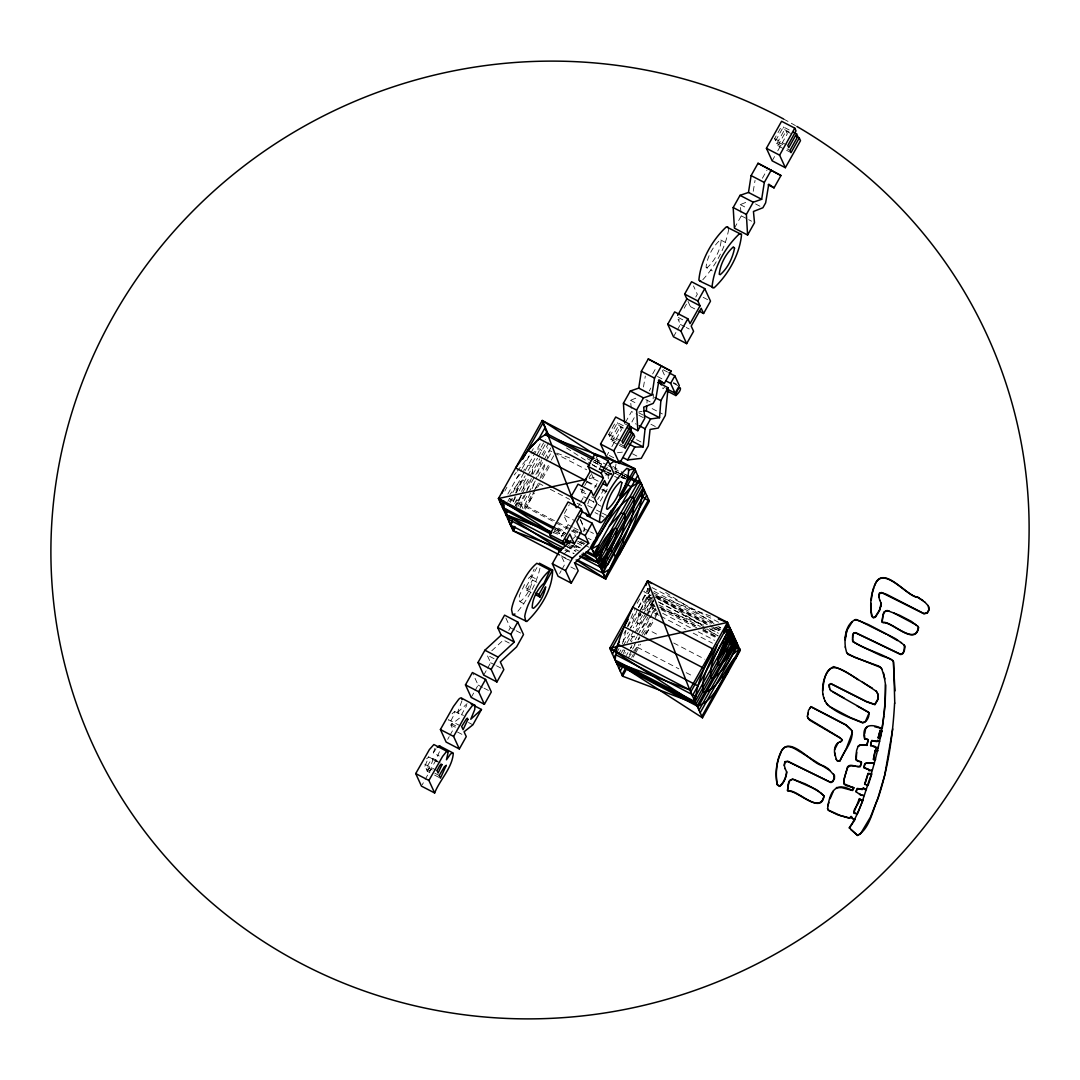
<?xml version="1.0" encoding="UTF-8"?>
<svg xmlns="http://www.w3.org/2000/svg" width="1080" height="1080" viewBox="0 0 1080 1080"><rect width="100%" height="100%" fill="white"/><g stroke="black" fill="none" stroke-linecap="round" stroke-linejoin="round"><path stroke-width="0.75" stroke-dasharray="5 3.75" d="M427.248 771.282C434.484 760.698 435.065 751.248 426.033 768.636L427.248 771.282L433.107 774.333M616.019 463.901L615.249 469.355M728.69 229.284C725.409 248.09 715.405 266.139 702.5 280.058M536.882 582.296L532.494 580.014C531.05 588.019 526.743 596.295 520.371 601.452L518.792 599.738L519.548 595.175L525.636 582.255M646.947 403.07L647.19 399.978M653.103 398.817L653.589 393.93M532.427 474.08L532.589 467.006L531.144 465.129L528.08 465.345L523.598 470.381M643.477 386.978L645.313 376.083M753.233 191.309L755.055 180.414M539.946 568.269C536.18 584.618 527.486 599.899 516.753 612.644M541.418 460.094L536.355 478.4M523.517 488.754L524.691 481.1L522.869 479.885L517.725 483.813L509.936 494.532M608.297 478.629L608.094 474.62L605.651 475.97M461.93 700.92L457.569 712.382L463.428 715.433M622.512 643.775L626.265 629.411M639.144 613.535L637.322 620.609L637.686 623.808L634.649 629.221M718.565 622.229L650.255 586.656L647.014 598.779L652.941 601.87M546.494 460.958L549.383 450.374L552.366 451.926M531.306 478.535L525.947 493.263M434.943 748.238L433.269 752.949L439.128 756M651.524 614.871L654.79 607.527M655.142 606.582L649.202 603.558L651.375 597.335M636.998 610.295L630.531 628.182L639.481 612.225M587.736 503.928L589.545 498.974M540.121 478.359L545.913 462.537M439.439 751.721L434.862 762.075L422.253 784.701M521.073 495.41L515.322 505.656L519.413 499.973L513.054 501.849L520.938 481.356L514.445 492.939M515.781 507.762L521.762 494.195M656.775 610.24L650.849 607.149L654.386 598.428L646.933 615.249M532.211 488.565L535.41 480.735L529.538 491.184M640.643 609.431L651.051 588.384M627.548 626.346L634.595 609.485M657.329 613.076L655.533 617.369L657.855 613.224M519.926 506.425L525.271 494.721M528.323 578.421L530.874 576.248L534.195 569.052M530.388 493.047L523.071 508.788L521.546 505.44M534.816 490.374L526.973 506.358L577.679 532.764M535.532 488.916L538.38 483.098L542.862 485.433M638.483 607.351L648.162 588.249L643.734 591.624L651.145 595.471M604.193 488.997L597.672 499.487M594.608 487.944L597.875 481.869M607.257 489.159L598.239 504.671L601.115 506.25M504.806 491.036L506.912 487.269M507.87 494.019L521.532 469.651M522.315 468.261L534.074 447.296M507.87 501.39L509.504 498.461M512.798 492.601L524.097 472.446M524.894 471.029L540.837 442.584M509.571 501.633L511.191 498.744M510.165 502.524L512.447 498.461M515.498 493.034L525.123 475.862M528.134 470.502L536.058 456.368M536.882 454.91L545.454 439.601M513.054 501.849L516.145 496.314M519.25 490.779L527.054 476.874M527.85 475.47L537.53 458.204M538.353 456.732L545.508 443.961M514.674 503.564L518.454 496.814M521.519 491.36L529.578 476.969M530.415 475.497L539.757 458.851M548.735 442.841L542.038 454.761L541.647 450.86L540.162 449.064L538.096 448.956L531.765 453.857M522.558 492.764L530.591 478.44M532.98 474.174L541.674 458.69M543.2 455.963L547.789 447.768M517.955 506.425L524.043 495.558M527.094 490.118L535.046 475.956M535.842 474.512L550.746 447.944M519.966 508.248L527.945 494.046M537.786 476.496L545.697 462.375M548.033 458.231L551.867 451.386M524.286 508.248L533.007 492.683M533.777 491.319L538.38 483.098M541.606 477.36L550.463 461.565M551.273 460.134L555.296 452.952M525.42 509.112L534.33 493.236M537.611 487.39L541.701 480.101M542.511 478.643L550.692 464.049M553.433 532.98L556.659 527.229L561.155 537.057L568.08 524.705L563.585 514.89L575.303 520.992M564.394 513.432L569.322 504.657M617.031 440.357L609.701 436.55L608.729 434.403L616.127 421.2M782.905 144.626L775.575 140.805L774.603 138.672L781.178 126.927M609.701 436.55L617.49 422.671L624.807 426.479M775.575 140.805L783.365 126.927L790.682 130.748M432.23 769.973L424.899 766.166L428.787 756.999L426.64 758.781M455.76 725.855L449.901 722.803L454.154 714.447L454.667 711.464L451.697 714.137M531.185 592.461L526.797 590.166L525.663 587.682L536.963 567.527M588.182 499.001L583.781 496.706L581.391 491.495L590.612 475.052M684.167 308.259L686.462 304.155M617.841 444.555L611.969 441.504L610.943 439.263L618.732 425.385L617.49 422.671M791.033 152.631L777.843 145.76L776.817 143.519L784.607 129.654L783.365 126.927M526.797 590.166L532.494 580.014M611.969 441.504L620.204 426.83L623.133 428.355M777.843 145.76L786.078 131.085L790.479 133.38M447.687 739.341L449.226 736.601M449.995 735.224L453.074 729.729L450.873 724.923L459.689 717.943L466.736 705.389M471.204 697.424L474.282 691.942M475.052 690.566L478.13 685.071L473.026 673.933M483.719 675.095L486.796 669.6M487.566 668.237L490.644 662.742L487.134 655.074L494.464 658.881M508.775 630.437L510.314 627.683L504.576 615.155M577.625 507.681L579.933 503.564M580.702 502.187L583.781 496.706M598.158 481.181L593.77 478.899L595.31 476.159M599.157 469.3L600.696 466.546L595.593 455.409M606.299 456.57L608.688 452.304M611.874 446.607L621.446 429.543L620.204 426.83M625.414 422.469L631.557 411.534L637.416 414.585M652.644 373.937L656.492 367.079M673.475 336.785L676.553 331.304M677.322 329.926L680.4 324.432L678.011 319.221L682.412 321.516M694.791 308.921L690.39 306.625L691.929 303.885M695.777 297.027L697.316 294.287L693.495 285.93M734.4 228.163L741.299 215.851L740.259 204.606L748.359 201.407M762.386 178.254L767.003 170.033M772.16 160.826L774.562 156.56M777.749 150.876L787.32 133.812L786.078 131.085M634.244 417.704L631.894 421.902L636.296 424.197M649.283 390.906L650.875 388.044M559.615 573.52L561.155 570.78M561.924 569.417L565.002 563.922L561.492 556.24L568.823 560.061M583.133 531.603L584.672 528.863L578.934 516.335M637.16 603.356L640.44 597.483M623.97 633.514L625.509 630.788M627.926 626.468L636.174 611.766M638.591 607.446L650.255 586.656M616.639 652.941L619.043 648.662M623.052 641.52L628.29 632.192M640.238 610.875L649.404 594.527L647.96 599.954L642.222 610.173M641.412 611.631L638.132 617.476L641.061 613.94L633.339 627.696M618.557 654.075L620.838 649.985M623.147 645.881L630.167 633.38L630.855 635.985L632.61 636.849L634.621 636.08L631.355 641.912M643.451 609.687L652.212 594.081M621.5 652.685L623.025 649.957L626.441 650.673L624.929 653.373M626.94 642.978L633.893 630.572M654.048 594.932L643.329 613.899M623.255 653.535L624.699 650.97M630.234 641.088L634.176 634.055M634.959 632.651L646.34 612.374M652.604 601.196L647.069 611.064L648.162 605.408L642.074 612.725M637.092 631.692L652.563 604.098M647.271 615.384L654.048 603.95L650.849 607.149M626.4 655.452L627.993 652.617M631.989 645.476L630.369 648.365L635.499 643.383M635.229 639.698L636.849 636.808M637.673 635.364L647.987 616.95M654.48 605.381L650.498 612.481L649.944 611.267M629.397 654.79L631.8 650.525M632.596 649.094L635 644.827M638.037 639.387L639.495 636.808M641.668 632.934L651.564 615.276M659.138 615.411L653.225 612.333L655.641 608.013M631.665 657.396L633.299 654.494M634.109 653.036L638.861 644.571M644.166 635.121L652.414 620.406M654.899 615.992L657.315 611.672M633.204 657.167L634.811 654.291M635.62 652.86L640.454 644.247M646.083 634.203L653.184 621.54M642.519 615.317L637.686 623.808L641.129 622.499L646.353 616.545M433.269 752.949L436.158 748.615M628.047 657.882L639.077 644.571M645.935 633.893L648.5 629.897L658.868 635.283M650.673 616.14L640.102 631.031M642.398 634.54L652.212 619.961M604.422 471.19L607.338 467.235M638.172 639.954L639.86 637.781M514.229 474.984L516.24 472.433M517.239 471.15L529.294 455.827M664.605 387.099L663.039 388.787L662.634 387.923M649.202 603.558L654.021 598.063M516.888 477.94L522.477 471.65M650.875 594.837L647.014 598.779L645.422 595.283M573.197 538.488L575.519 536.342L572.711 530.213M563.814 554.094L573.102 545.508M491.778 650.781L503.388 640.035L509.247 643.086M457.569 712.382L467.1 703.688M653.225 612.333L655.83 610.335M631.26 408.321L630.504 400.275L637.254 397.615M589.275 478.615L597.375 476.847M605.489 475.065L618.462 472.217M638.888 411.885L641.871 411.467M617.436 452.736L623.511 452.021M706.442 267.813L707.049 267.8C714.555 261.009 720.306 250.56 721.17 240.449L720.158 240.003C712.584 246.794 707.036 257.31 706.05 267.394L712.314 270.864M611.955 473.89L596.201 467.978M621.418 477.428L624.564 478.615M552.987 532.399L562.194 535.869M584.01 544.063L579.852 542.511L583.862 544.604M564.881 550.246L573.98 553.676M656.762 595.823L710.6 616.073M661.824 609.282L703.647 625.023M711.45 627.952L719.24 630.882L713.327 627.845M556.835 453.114L574.155 459.648M602.411 470.327L611.618 473.796M620.825 477.279L625.428 479.021M661.082 609.62L696.735 627.79M702.675 630.815L716.04 637.632M618.003 472.77L615.019 471.204L618.03 472.716M784.607 129.654L790.466 132.705M774.603 138.672L786.321 144.774M776.817 143.519L781.218 145.814M787.077 148.864L790.007 150.39M755.568 203.931L762.899 207.751M740.259 204.606L746.118 207.657M741.299 215.851L747.171 218.903M748.629 219.672L751.559 221.198M720.765 240.003L728.096 243.824M703.175 297.338L710.505 301.144M678.348 317.507L684.207 320.558M680.4 324.432L684.801 326.727M686.259 327.497L689.188 329.022M663.12 369.738L667.521 372.033M673.488 382.617L676.418 384.143M673.299 383.238L679.158 386.289M657.45 376.488L663.309 379.539M645.813 399.6L653.144 403.421M652.131 408.591L662.378 413.937M630.504 400.275L637.835 404.096M638.861 412.857L643.262 415.139M638.888 415.341L643.275 417.636M650.93 424.238L655.317 426.533M624.281 423.549L628.682 425.831M618.732 425.385L623.133 427.68M636.579 439.682L640.98 441.976M608.729 434.403L621.918 441.275M610.943 439.263L618.273 443.084M619.745 443.839L624.132 446.135M619.299 445.325L625.158 448.376M632.475 453.762L636.863 456.057M609.323 455.463L613.805 457.799M595.526 459.027L606.514 464.738M608 465.521L612.481 467.856M613.967 468.626L622.283 472.959M623.552 473.62L626.724 475.268L621.176 471.677M594.486 460.323L601.938 464.211M615.37 471.204L618.354 472.757M619.839 473.526L625.806 476.631M594.189 460.256L601.641 464.144M615.074 471.137L621.027 474.242M622.526 475.011L626.994 477.346M593.851 462.024L610.268 470.57M622.188 476.78L625.172 478.332M600.696 466.546L605.083 468.842M606.555 469.598L612.414 472.662M592.259 464.697L613.13 475.578M614.628 476.348L620.595 479.452M604.543 472.824L610.511 475.929M553.865 452.709L586.683 469.787M587.615 481.572L596.565 486.23M602.532 489.335L607.014 491.657M586.764 481.923L595.715 486.581M601.682 489.699L606.15 492.021M580.257 489.011L587.588 492.831M581.391 491.495L585.792 493.776M591.651 496.827L594.581 498.353M589.639 499.757L594.04 502.052M587.777 505.548L595.026 509.315M596.484 510.071L600.831 512.339M602.276 513.095L606.623 515.349M550.314 489.321L569.714 499.406M577.165 503.294L583.133 506.399M595.067 512.609L598.05 514.161M599.535 514.944L604.017 517.266M584.672 528.863L589.059 531.158M590.531 531.913L593.46 533.439M568.08 524.705L572.468 527M573.939 527.756L581.269 531.576M573.467 529.443L577.868 531.725M588.114 538.205L591.098 539.757M509.207 498.488L577.827 534.222M558.117 527.999L565.448 531.819M555.646 527.958L566.082 533.385M556.619 528.808L565.569 533.466M580.487 541.242L584.969 543.564M577.746 541.215L583.605 544.266M554.58 529.349L564.989 534.762M585.198 545.292L589.221 547.385M554.945 531.387L563.895 536.058M577.314 543.038L581.796 545.373M576.045 545.616L580.406 547.884M575.046 545.508L579.514 547.844M572.576 545.346L579.852 549.139M568.013 545.427L578.462 550.868M654.075 591.341L714.785 622.944M567 546.52L575.951 551.178M566.406 546.507L575.356 551.178M653.009 592.65L712.017 623.389M717.876 626.427L720.805 627.952L718.078 626.198M655.452 595.553L710.235 624.065M716.162 627.156L720.603 629.465M565.151 548.856L574.02 553.473M656.046 596.565L709.344 624.308M715.271 627.399L721.184 630.477M654.98 596.97L709.034 625.118M710.505 625.887L719.402 630.518M657.058 598.563L707.4 624.767M658.327 601.87L703.431 625.361M710.694 629.14L717.943 632.921M648.743 597.024L651.699 598.563M659.111 602.411L702.041 624.767M709.452 628.628L718.335 633.245M658.868 604.949L700.312 626.535M701.798 627.305L718.078 635.783M659.961 607.041L696.978 626.306M702.904 629.397L716.229 636.336M560.979 555.674L569.916 560.331M659.732 607.351L695.979 626.225M703.431 630.113L716.864 637.106M662.688 613.319L690.822 627.966M698.22 631.813L714.514 640.305M570.861 566.973L575.262 569.268M660.623 616.181L685.787 629.289M693.198 633.137L712.436 643.167M673.677 642.992L704.768 659.192M530.874 576.248L538.205 580.068M525.663 587.682L531.522 590.733M637.362 647.244L678.821 668.817M686.219 672.678L693.63 676.526M519.561 601.466L525.42 604.517M510.314 627.683L514.715 629.977M516.173 630.747L522.032 633.798M490.644 662.742L495.045 665.037M496.517 665.793L500.904 668.088M478.13 685.071L482.517 687.366M483.989 688.122L488.389 690.417M454.667 711.464L461.997 715.284M468.49 722.52L472.878 724.815M460.202 725.787L448.47 719.685L449.901 722.803M450.873 724.923L456.732 727.974M457.475 732.024L463.334 735.075M432.689 758.322L437.089 760.604M428.504 756.797L440.221 762.899M433.04 759.659L437.44 761.953M436.968 770.58L423.779 763.709L424.899 766.166M426.033 768.636L433.364 772.457M434.835 773.226L439.223 775.508M434.579 775.102L440.438 778.154M587.237 458.622L591.651 460.931M593.123 461.7L604.908 467.856M606.393 468.626L613.75 472.473M615.236 473.243L619.65 475.551M621.121 476.321L628.493 480.168M603.504 471.839L592.501 464.751M604.894 472.73L610.443 476.294M665.644 592.448L716.702 625.32M656.681 596.524L705.456 627.926M706.847 628.817L717.917 635.945M570.793 545.103L577.679 549.531M566.487 447.971L591.125 463.86M612.86 466.29L619.785 470.772M593.784 502.43L593.217 501.188M688 301.415L690.39 306.625M662.31 370.386L665.51 377.406M591.381 473.688L593.77 478.899M642.573 600.345L643.532 602.424M518.643 501.876L519.48 503.699M580.784 520.412L584.969 531.225M783.635 119.03A491.792 476.132 -24.6 0 1 795.434 125.604M601.614 464.184L595.647 461.093L601.614 464.198M626.994 477.36L619.529 473.486L626.954 477.441"/><path stroke-width="1.5" d="M918.446 627.224C915.287 646.623 891.513 620.906 883.049 622.377L881.968 621.824L883.062 614.29L884.155 611.833L887.099 610.484L899.586 615.263L911.452 621.446L917.987 626.562M856.022 759.105L858.289 761.319L861.165 761.711L861.638 763.02M855.941 758.309L856.589 750.546L858.195 746.051L860.22 744.755L866.795 745.065L868.253 739.638L865.013 739.03M894.767 703.296L893.633 661.918M881.24 728.325L882.279 728.123L883.872 715.918M878.256 696.06L877.743 699.273L874.76 704.363L866.484 701.5L830.898 683.546L829.103 684.639L829.966 689.567M853.618 787.563L851.837 790.236C834.786 781.002 829.44 792.923 827.631 808.758M845.249 639.887L846.801 630.572L852.336 621.662M928.895 606.865L928.8 609.822L927.18 612.698L923.886 613.508L886.734 594.405L881.402 592.529L879.417 593.123L878.729 596.619L879.809 600.372M864.513 734.886L864.729 738.99M852.701 640.116L852.647 641.304C865.067 649.485 880.403 652.901 892.661 660.569M843.926 782.055L844.034 779.99M885.222 702.513L885.587 685.085L883.615 673.096M871.02 603.423L870.899 610.079L872.168 616.586M884.101 714.299L885.033 704.133M894.618 702.945C892.809 735.264 888.341 767.894 877.946 798.66C872.289 810.959 869.818 828.468 857.574 835.529L849.217 827.739C860.787 812.052 864.716 791.87 871.574 773.766L868.037 773.375L864.621 784.161L868.077 785.443L871.736 774.117L868.199 773.726L864.783 784.499M657.828 382.414L668.088 387.761L660.865 400.626L659.543 417.704L646.353 410.832L646.704 406.175M822.663 690.66C825.674 658.017 837.311 665.739 858.074 679.712M695.129 701.73C696.587 682.992 705.226 665.793 712.706 648.864L632.759 607.244C625.28 624.159 616.639 641.371 615.168 660.096L695.129 701.73L732.956 634.284L728.905 632.178M668.088 387.761L665.321 415.463L658.26 428.058L650.066 429.449L648.311 445.797L641.264 458.352L627.588 459.972L623.187 457.677M807.476 716.432L808.488 710.316L810.932 706.59L846.018 724.856L851.337 730.026M630.842 431.798L631.368 426.857M628.965 444.015L634.824 447.066L643.154 446.918L645.084 428.774L650.579 418.959L659.543 417.704M852.579 638.429L852.795 635.783A3.631 3.51 -24.6 0 1 854.118 633.177L855.819 633.002L900.801 654.601L902.866 653.643L904.19 651.294L905.053 646.92L903.933 644.801L904.622 645.827M624.551 422.253L623.43 403.232L630.288 391.027L638.726 388.112L641.358 371.277L648.27 358.965L671.22 371.196L664.295 383.549L658.436 380.498M629.046 426.127L637.835 430.704L636.62 410.103L643.477 397.899L651.915 394.983L654.548 378.135L661.46 365.823M774.036 187.866L768.771 184.167L765.639 202.851L762.899 207.751L753.449 211.478L754.502 222.723L747.59 235.035L734.4 228.163L733.185 207.562L740.029 195.359L748.481 192.443L751.113 175.595L758.025 163.283L780.962 175.527L774.036 187.866L768.177 184.815M747.59 235.035L746.375 214.434L753.219 202.216L761.67 199.3L764.303 182.466L771.215 170.154M871.196 600.332L872.114 594.459M873.504 759.645L875.138 751.046M786.618 771.768C786.065 777.033 783.851 782.825 779.571 786.051L777.776 785.309M881.159 603.207L879.444 610.362M880.889 606.191L881.321 603.558L879.647 600.021M892.728 728.933L884.723 775.211L877.932 798.053L870.44 817.155L860.463 833.855L857.426 835.178L850.73 829.44M871.277 773.807C879.822 744.943 885.87 715.028 885.425 684.734M864.756 733.523L865.62 728.743L867.51 726.529M784.35 765.518L785.038 762.021L787.914 761.576L830.925 782.595L832.802 781.596L834.422 778.721L834.516 775.764L828.239 768.69L823.176 765.625C813.348 765.774 791.222 735.48 781.731 750.33C776.264 760.644 775.13 773.01 777.087 784.404L779.733 786.389C784.013 783.176 786.226 777.384 786.78 772.106L785.12 768.568M878.89 596.957L879.579 593.46L882.441 593.028L924.035 613.845L927.342 613.049L928.949 610.16L928.192 605.57M845.33 637.524L846.801 630.572M860.652 794.975L864.067 795.623M834.597 749.696L837.932 743.175M807.624 714.96L808.015 713.218M503.915 507.074L503.401 509.342L550.382 533.804M596.646 554.094L595.876 557.483L585.684 552.177M881.888 731.052L880.187 738.342L878.175 737.856L880.106 730.242L881.888 731.052L880.119 730.85L878.175 737.856M871.303 742.46L870.588 745.511M880.767 606.433L879.498 610.645L875.34 617.274L873.369 617.827L871.628 615.856C869.657 604.463 870.804 592.096 876.258 581.783C885.749 566.933 907.889 597.226 917.703 597.078L924.669 602.087M864.432 765.221L864.067 767.88L868.982 769.784L868.914 770.675L871.722 770.445M864.378 766.436L864.473 764.64C865.445 761.873 871.547 762.966 873.356 763.425L874.247 763.601M844.358 778.693L845.005 776.101M845.343 774.792L847.746 767.164L850.716 765.747L855.819 766.179M788.387 784.337L789.777 780.732M860.49 766.301L861.314 761.953M788.441 784.539L787.442 790.371L788.508 790.925C797.27 789.21 819.234 814.55 823.905 796.662M725.368 636.917L726.962 640.413L730.202 628.277L725.841 626.009M827.888 805.802L828.846 802.359M512.258 519.399L510.638 525.137L512.514 529.227L514.08 526.446M648.581 499.662L604.989 577.382L603.113 573.278L606.366 561.816L600.305 567.162L579.879 556.524M872.343 593.001L873.815 587.844M725.139 628.344L728.109 629.883C722.155 645.084 708.588 660.488 710.802 677.619L712.557 678.483C724.559 670.545 732.888 656.478 736.83 642.749L733.914 641.237M561.141 550.274L505.845 514.674L507.37 510.057M864.189 766.678L863.905 767.529L868.82 769.446L868.752 770.324L872.087 770.378M502.079 493.169L503.132 490.185M587.682 551.664L594.945 555.457L598.698 545.09L591.894 548.775L595.08 539.825M645.935 585.441L647.582 580.811L727.529 622.445L740.313 650.363L702.486 717.809L616.14 662.216L689.702 689.877L702.486 717.809M504.09 502.862L502.483 507.303L551.421 532.791M563.679 548.087L507.83 519.008L509.018 515.889M868.253 739.638L866.957 745.403L864.904 744.971M559.481 554.904L513.243 530.833L514.931 526.567M574.398 562.667L605.718 578.975C614.979 552.542 634.54 527.945 634.122 499.001L632.624 497.205L630.572 497.111C616.815 506.547 607.811 521.316 599.387 535.41M601.115 568.904L614.223 542.336L617.153 529.254L615.33 528.039C605.583 534.492 600.818 545.751 594.945 555.457L602.046 549.788L613.413 529.497L605.515 549.99L611.888 548.114L602.681 560.925M732.132 637.146L734.927 638.604L730.796 648.783L736.83 642.749L699.003 710.181M726.962 640.413L732.956 634.284L729.405 644.45L734.927 638.604L726.3 658.165L727.637 647.622L718.078 659.111L727.907 641.574L730.998 630.005C725.341 641.115 717.241 652.59 717.633 665.429C727.569 662.027 730.647 649.256 736.263 641.52M717.107 644.99C712.571 660.042 700.623 675.189 702.972 691.578L704.646 692.591C719.51 687.15 725.166 668.804 734.846 657.612M862.974 800.321L857.264 813.983L853.673 813.132L859.383 798.552L860.936 800.348L862.974 800.321L859.828 799.308M735.48 658.989L739.678 648.986L734.413 646.245M830.101 798.755L833.396 791.046M857.142 789.318L856.103 791.788L860.436 794.866M577.922 560.169L603.113 573.278C611.51 554.702 625.199 536.193 625.063 515.16L623.619 513.27L620.555 513.5L609.363 526.095M539.393 563.207L552.582 570.065C552.704 589.126 540.297 608.837 526.824 621.527L512.568 614.547L511.556 609.62A27.918 5.589 -62.5 0 1 514.944 598.104C520.803 585.846 526.163 572.184 536.841 563.288L550.031 570.159L544.063 583.119C537.435 589.194 532.264 598.644 532.211 607.743L533.561 608.31C539.933 603.167 544.239 594.891 545.683 586.872L539.987 597.038L535.586 594.743M619.434 554.513C629.681 533.371 641.466 511.515 643.073 487.647L599.481 565.367M781.218 752.018C776.331 762.035 775.359 773.847 777.249 784.741L777.64 785.133M874.436 586.157C882.198 563.045 906.525 596.579 917.865 597.415L922.941 600.494M512.177 522.315L510.638 525.137L560.466 551.07M508.639 520.763L509.99 518.332M561.843 549.113L513.243 530.833L498.461 498.528L542.214 420.512L604.854 453.127M522.747 459.041L543.145 422.658M501.552 505.278L503.888 501.107M538.096 440.127L545.238 427.397M503.82 504.913L502.483 507.303L504.171 505.953M547.047 431.514L545.265 434.7L538.92 438.656L527.958 450.509L515.606 467.964L571.833 497.245M504.725 512.231L506.291 509.45M565.515 545.738L505.845 514.674L507.452 511.826M507.83 519.008L509.328 516.348M513.243 530.833L514.701 528.228M415.719 773.577L429.394 749.574L433.877 744.538L448.2 751.99L446.459 759.807L450.468 754.11L452.561 752.733L453.29 753.287C452.304 767.961 439.803 779.787 434.646 792.976L421.457 786.118L415.719 773.577L428.909 780.449L434.646 792.976M481.478 709.479L472.878 724.815L464.063 731.795L466.263 736.601L459.338 748.953L446.148 742.082L440.411 729.54L453.425 706.496L458.771 699.233A16.821 3.362 -62.5 0 1 461.336 697.99L474.957 705.348L474.741 709.587L470.759 719.253L481.478 709.479L471.231 704.133M465.467 684.882L472.392 672.543L485.582 679.414L491.319 691.942L484.394 704.295L471.204 697.424L465.467 684.882L478.656 691.754L484.394 704.295M496.908 681.966L483.719 675.095L477.981 662.553L484.907 650.214L501.161 635.175L514.35 642.033L498.096 657.086L491.171 669.425L496.908 681.966L503.834 669.614L500.324 661.932L516.577 646.907L523.503 634.554L517.765 622.026L504.576 615.155L497.651 627.507L501.161 635.175M574.344 543.915L569.849 534.101L564.206 544.158L551.016 537.287L549.774 534.573L568.067 501.944L581.256 508.815L582.512 511.529L576.774 521.748L581.269 531.576L574.344 543.915L565.542 539.339M576.221 507.654L571.118 496.517L578.043 484.164L591.233 491.036L593.447 495.882L603.437 478.076L601.223 473.229L588.033 466.358L594.958 454.019L608.148 460.89L613.886 473.418L606.96 485.771L602.559 483.476M630.464 432.162L633.393 433.688L634.635 436.415L619.488 463.442L606.299 456.57L600.548 444.029L615.708 417.015L628.898 423.873L630.139 426.6L621.918 441.275L622.89 443.408L630.68 429.53L627.75 428.004M703.579 313.497L701.19 308.286L691.2 326.093L693.59 331.304L686.664 343.656L673.475 336.785L667.737 324.257L674.663 311.904L687.852 318.776L690.066 323.609L700.056 305.802L697.842 300.969L684.653 294.098L691.578 281.745L704.768 288.617L710.505 301.144L703.579 313.497L699.178 311.216M796.338 136.431L799.268 137.957L800.51 140.67L785.363 167.697L772.16 160.826L766.422 148.298L781.583 121.271L794.772 128.142L796.014 130.856L787.793 145.53L788.764 147.677L796.554 133.799L793.625 132.273M581.796 486.27L590.247 471.204L588.033 466.358M677.646 315.374L686.867 298.931L684.653 294.098M428.909 780.449L442.584 756.446L446.229 751.883L447.728 751.437M459.338 748.953L453.6 736.412L466.614 713.367L471.96 706.091A16.821 3.362 -62.5 0 1 474.525 704.849M478.656 691.754L485.582 679.414M514.35 642.033L510.84 634.365L517.765 622.026M564.206 544.158L562.964 541.431L581.256 508.815M606.96 485.771L604.571 480.546L594.581 498.353L596.97 503.577L590.045 515.916L584.307 503.388L591.233 491.036M601.223 473.229L608.148 460.89M619.488 463.442L613.737 450.9L628.898 423.873M686.664 343.656L680.927 331.115L687.852 318.776M697.842 300.969L704.768 288.617M785.363 167.697L779.612 155.169L794.772 128.142M578.934 516.335L592.124 523.192L597.861 535.734L590.936 548.073L574.682 563.112L578.192 570.793L571.266 583.133L558.077 576.274L552.339 563.733L559.264 551.394L570.875 540.648M539.987 597.038L538.852 594.554L552.582 570.065M633.393 433.688L625.158 448.376L624.132 446.135L631.922 432.257L630.68 429.53M799.268 137.957L791.033 152.631L790.007 150.39L797.796 136.512L796.554 133.799M637.835 430.704L644.746 418.392L643.707 407.147L653.144 403.421L655.898 398.52L659.016 379.836L664.295 383.549M571.266 583.133L565.529 570.605L572.454 558.252L588.708 543.213L585.198 535.545L579.326 532.494M585.198 535.545L592.124 523.192M627.588 459.972L634.824 447.066M674.851 375.854L679.347 385.668L675.135 393.188L670.639 383.36L674.851 375.854L668.993 372.803M594.054 541.107L590.922 546.669L605.718 578.975L649.31 501.255L640.818 482.598L627.399 475.619M611.293 510.354L595.606 538.326L596.565 540.432M619.367 495.976L634.676 468.666L619.772 460.904M591.894 548.775L635.62 470.799M594.027 553.433L637.713 475.538M639.522 479.669L595.876 557.483L601.884 552.029L598.32 562.829L580.055 555.957M597.2 560.371L640.818 482.598L637.74 482.855L631.179 487.026L620.433 498.65L608.067 516.105M643.896 489.443L600.305 567.162L604.165 557.024L598.32 562.829L581.918 554.283M645.273 492.44L601.682 570.159L603.153 573.453M607.73 564.8L646.637 495.437M729.986 633.865L733.928 636.404L696.101 703.85L622.539 676.188L609.755 648.257L647.582 580.811L651.753 583.497M610.754 650.43L628.155 619.394M612.428 654.102L619.367 641.709M614.034 657.599L615.668 654.683L695.615 696.317M728.447 671.517C719.456 683.249 712.678 701.919 697.1 706.037L617.288 664.16M619.043 668.561L620.595 665.807M620.231 671.139L622.485 667.116M621.905 674.798L625.968 667.548M622.539 676.188L626.764 668.642M692.375 695.723L730.202 628.277L723.681 633.245L727.529 622.445L609.755 648.257L689.702 689.877L727.529 622.445L718.295 618.962M690.701 692.064L728.528 624.618M693.981 699.233L731.808 631.787M697.1 706.037L734.927 638.604M697.815 707.589L735.642 640.157M700.178 712.773L738.005 645.327M701.851 716.432L739.678 648.986L733.172 653.954M809.825 708.575L811.08 706.941L846.167 725.207L850.581 729.122M879.35 610.308L875.178 616.923L873.207 617.49L872.303 616.748M856.67 752.315L856.17 760.347L861.314 762.048M867.713 739.368L864.567 738.653C861.638 725.895 869.549 723.222 879.782 727.61L880.146 728.177M877.946 740.529L879.66 741.312L877.757 740.3L876.92 741.285L871.898 740.529L871.303 741.568L870.683 745.794L875.583 746.955M871.466 741.92L871.898 740.529M860.99 764.303C859.559 770.351 851.148 762.183 847.584 766.827L843.872 779.652L844.141 784.107L845.964 785.565L853.659 787.63M865.269 763.344L864.621 764.977M852.889 790.007L853.767 788.198M875.246 751.1L875.894 750.276M859.545 798.889C859.99 804.546 848.651 812.606 857.115 813.632M874.247 759.766L875.664 759.28M781.88 750.681C785.687 742.419 795.11 748.724 800.077 751.964M866.255 789.251L863.582 788.198L862.38 789.548L857.439 788.805M620.433 498.65L631.395 486.81L625.428 483.705M849.38 828.09L855.023 819.545L853.538 819.153A4.117 3.996 -24.6 0 1 852.12 818.114L851.567 816.764L849.677 818.303L837.662 814.806L828.374 810.351L827.483 808.407M858.357 746.388L860.368 745.092L863.393 745.011M437.279 747.239L439.371 745.862L452.561 752.733M610.011 464.198L613.683 461.471L615.681 462.254M550.031 570.159C539.352 579.056 533.993 592.704 528.134 604.962A27.918 5.589 -62.5 0 0 524.745 616.477L525.758 621.405M875.759 747.738L878.242 747.374M876.407 747.738L878.391 747.725M860.193 766.827L857.007 766.409M872.735 745.983L874.206 746.712M603.113 573.278L609.66 569.038M880.254 728.271L882.279 728.123M886.059 610.983L884.304 612.185L882.927 615.789L882.13 622.161L883.211 622.728C891.662 621.257 915.449 646.974 918.608 627.561L917.825 626.225M790.479 780.152L792.72 779.382M515.025 614.02L512.568 614.547M866.268 763.277L874.085 763.25M874.044 746.361L875.421 746.617L875.907 748.089M839.876 742.298L842.346 740.354L840.226 737.829L808.178 718.565M854.307 620.258L856.062 619.799L860.018 621.121L886.491 634.284M836.406 787.563L841.752 787.617L852.606 790.533M551.678 532.791L498.461 498.528L586.035 479.331M628.196 470.084L634.676 468.666L642.128 485.582M861.408 795.393L862.907 795.285M643.37 411.251L646.353 410.832M877.918 740.651L877.082 741.623L872.046 740.866M617.153 664.416L618.813 664.281M699.664 281.029L714.069 287.847C728.42 274.401 739.814 254.232 741.542 234.509L726.341 226.854C711.976 240.3 700.623 260.428 698.868 280.193L700.866 280.989M585.913 513.202L586.994 515.646L588.208 515.606M600.183 522.518L601.398 522.464C615.749 509.018 627.143 488.849 628.87 469.125L626.873 468.329C612.495 481.788 601.142 501.917 599.4 521.681L600.183 522.518L586.994 515.646M740.745 233.672L739.53 233.712C725.166 247.172 713.812 267.3 712.058 287.064L712.854 287.901M866.417 789.588C864.149 790.722 863.636 785.997 862.218 789.21L857.277 788.454L855.967 791.154L856.467 792.248M866.43 784.809L868.077 785.443M887.261 610.835L889.353 611.226M874.706 726.746L879.943 727.961M675.864 395.55C684.68 388.098 678.551 382.455 675.864 395.55L667.062 390.974M877.662 750.6L875.907 750.168M877.824 750.938L875.205 750.195L873.342 759.294L875.313 759.766M793.611 779.517L812.066 787.725M558.913 440.478L634.676 468.666M505.845 514.674L551.462 531.832M731.038 635.324L733.928 636.404L730.958 634.865M766.422 148.298L779.612 155.169M780.962 175.527L758.025 163.283M751.113 175.595L764.303 182.466M748.481 192.443L761.67 199.3M740.029 195.359L753.219 202.216M733.185 207.562L746.375 214.434M686.867 298.931L700.056 305.802M667.737 324.257L680.927 331.115M671.22 371.196L648.27 358.965M666.239 381.078L670.639 383.36M641.358 371.277L654.548 378.135M666.346 388.611L675.135 393.188M638.726 388.112L651.915 394.983M655.007 397.575L660.865 400.626M630.288 391.027L643.477 397.899M623.43 403.232L636.62 410.103M644.72 415.908L650.579 418.959M639.225 425.723L645.084 428.774M631.422 440.815L643.154 446.918M600.548 444.029L613.737 450.9M594.189 458.325L548.343 434.457L545.265 434.7L592.988 459.554M627.305 477.414L637.74 482.855M589.626 465.062L538.92 438.656L527.958 450.509L586.13 480.789M590.247 471.204L603.437 478.076M887.895 635.013L897.507 640.589M890.865 659.03L880.726 655.466L860.612 645.921L852.809 641.642L852.498 639.265M571.118 496.517L584.307 503.388M581.256 511.339L590.045 515.916M862.515 682.101L876.069 691.133M576.976 537.111L588.708 543.213M498.461 498.528L555.134 528.039M499.419 500.634L553.095 528.579M565.852 540.311L570.226 542.579M569.66 543.834L565.286 541.553L568.039 543.335M549.774 534.573L562.964 541.431M832.842 691.983L868.509 712.166M844.155 698.125L830.709 690.39M857.088 705.956L868.86 712.625M559.264 551.394L572.454 558.252M731.025 644.045L733.995 645.583M552.339 563.733L565.529 570.605M624.065 626.697L704.012 668.318M535.923 593.028L538.852 594.554M617.949 644.261L697.896 685.881M836.96 760.401L839.201 761.13L840.213 760.131L846.356 748.453L852.417 732.335M616.14 662.216L696.101 703.85L609.755 648.257M621.769 665.82L624.726 667.359M652.86 682.007L658.787 685.098M673.582 692.807L680.994 696.654M813.321 788.373L819.558 791.951M497.651 627.507L510.84 634.365M854.847 818.897L853.389 818.802A4.117 3.996 -24.6 0 1 851.958 817.776L851.121 816.359L849.514 817.952L840.267 815.508L828.225 810.014M484.907 650.214L498.096 657.086M477.981 662.553L491.171 669.425M440.411 729.54L453.6 736.412M901.085 642.721L895.806 638.861L868.293 624.537L855.9 619.448C845.654 623.538 844.115 637.578 845.411 647.271M801.252 752.571L830.142 770.648M829.494 706.496L849.974 717.377L862.637 722.561L865.377 721.535L869.063 713.084M872.289 688.122C859.383 681.089 847.53 671.274 833.598 666.603C824.404 671.463 821.826 684.437 822.839 694.197M640.98 495.909L649.31 501.255M735.44 647.231L740.313 650.363M583.187 553.082L598.32 562.829L641.912 485.109L640.818 482.598M576.139 559.94L605.718 578.975M574.817 504.968L542.214 420.512L597.605 456.408M628.142 476.186L632.273 478.872M840.375 738.18L809.609 720.144L807.651 717.512M439.371 745.862L440.1 746.415M916.272 624.942L893.781 612.995M820.557 792.599L824.067 796.109M859.397 793.571L860.328 794.286M880.673 667.481L848.232 654.507L846.585 652.347L845.249 646.92M900.923 642.37L904.068 645.138M847.233 653.332L855.212 657.585L878.796 666.117L881.077 667.913M924.521 601.749L928.355 605.921M727.555 226.8L728.352 227.651M826.335 703.418C836.068 713.192 850.19 717.809 862.785 722.912C866.876 722.385 869.913 715.986 868.698 712.287M828.05 705.537L824.931 700.839M843.993 783.77L853.78 787.901M860.274 794.529L860.814 795.326M892.499 660.218L893.403 661.473M829.818 689.216L830.871 690.727M875.907 690.782L876.92 692.321M841.536 739.03L842.184 740.003L840.888 741.636C834.435 742.77 833.544 750.64 835.245 755.851M877.014 692.51L878.189 694.953M877.824 693.833L876.771 691.983M836.163 759.173L837.122 760.752L839.929 761.252C843.291 751.545 853.997 741.312 851.823 730.674M851.189 729.675L851.985 731.012M879.984 727.826L880.416 728.609M880.916 667.562L882.009 669.411M833.652 774.117L834.26 778.37L832.639 781.245L830.466 782.244L787.752 761.225L784.877 761.67L784.188 765.167L785.268 768.92M593.393 552.056L592.083 549.194M500.918 503.901L499.608 501.053M893.241 661.136L895.01 690.876M659.381 380.7L661.298 384.912M729.891 652.887L730.445 654.102M722.52 641.979L723.479 644.058M727.218 657.005L727.947 658.584M721.615 674.555L723.289 678.213M622.013 539.339L623.957 543.564M614.02 553.595L615.951 557.82M611.118 550.017L611.955 551.84M607.54 557.388L608.135 558.657M509.207 522.005L510.678 525.312M542.214 420.512L548.681 435.294M881.847 669.06L884.885 678.929M823.662 697.545L825.093 701.177M647.582 580.811L689.702 689.877M904.487 645.53L904.028 650.943L902.718 653.292L900.639 654.264L855.657 632.651L853.956 632.826A3.631 3.51 -24.6 0 0 852.633 635.432L852.647 639.603M836.312 759.51L834.611 752.598M822.677 693.846L823.824 697.896M807.314 716.081L807.813 717.863M461.768 698.49L461.997 699.503M878.027 694.602L877.905 699.611L874.922 704.714L866.646 701.838L831.06 683.897L829.264 684.976L829.251 687.636M796.891 126.455A491.792 476.132 -24.6 0 1 776.534 953.37A491.792 476.132 -24.6 0 1 50.909 547.749A491.792 476.132 -24.6 0 1 783.635 119.03M823.905 795.771C821.812 815.751 796.757 789.885 788.67 791.276L787.59 790.722L788.522 782.838L789.615 780.381L792.558 779.031L805.046 783.81L816.912 789.993L823.905 795.771M446.256 765.41L440.438 778.154L439.223 775.508L444.393 766.678L446.256 765.41M621.864 482.76C620.001 492.548 615.168 502.713 607.581 509.288L606.569 508.882C607.554 498.798 613.102 488.282 620.676 481.491L621.864 482.76M734.535 248.144C732.659 257.931 727.839 268.097 720.239 274.671L719.24 274.266C720.225 264.182 725.774 253.665 733.347 246.875L734.535 248.144M442.031 764.6L438.089 773.037L436.968 770.58C438.062 769.419 440.667 762.035 442.031 764.6M467.883 719.415L463.091 729.675L461.66 726.543L466.304 719.051L467.316 718.173L467.883 719.415"/></g></svg>
